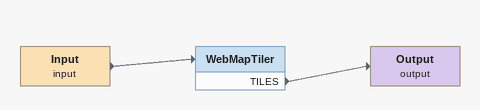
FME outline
Input (input)
    -> WebMapTiler
WebMapTiler
    TILES -> Output (output)
Output (output)
